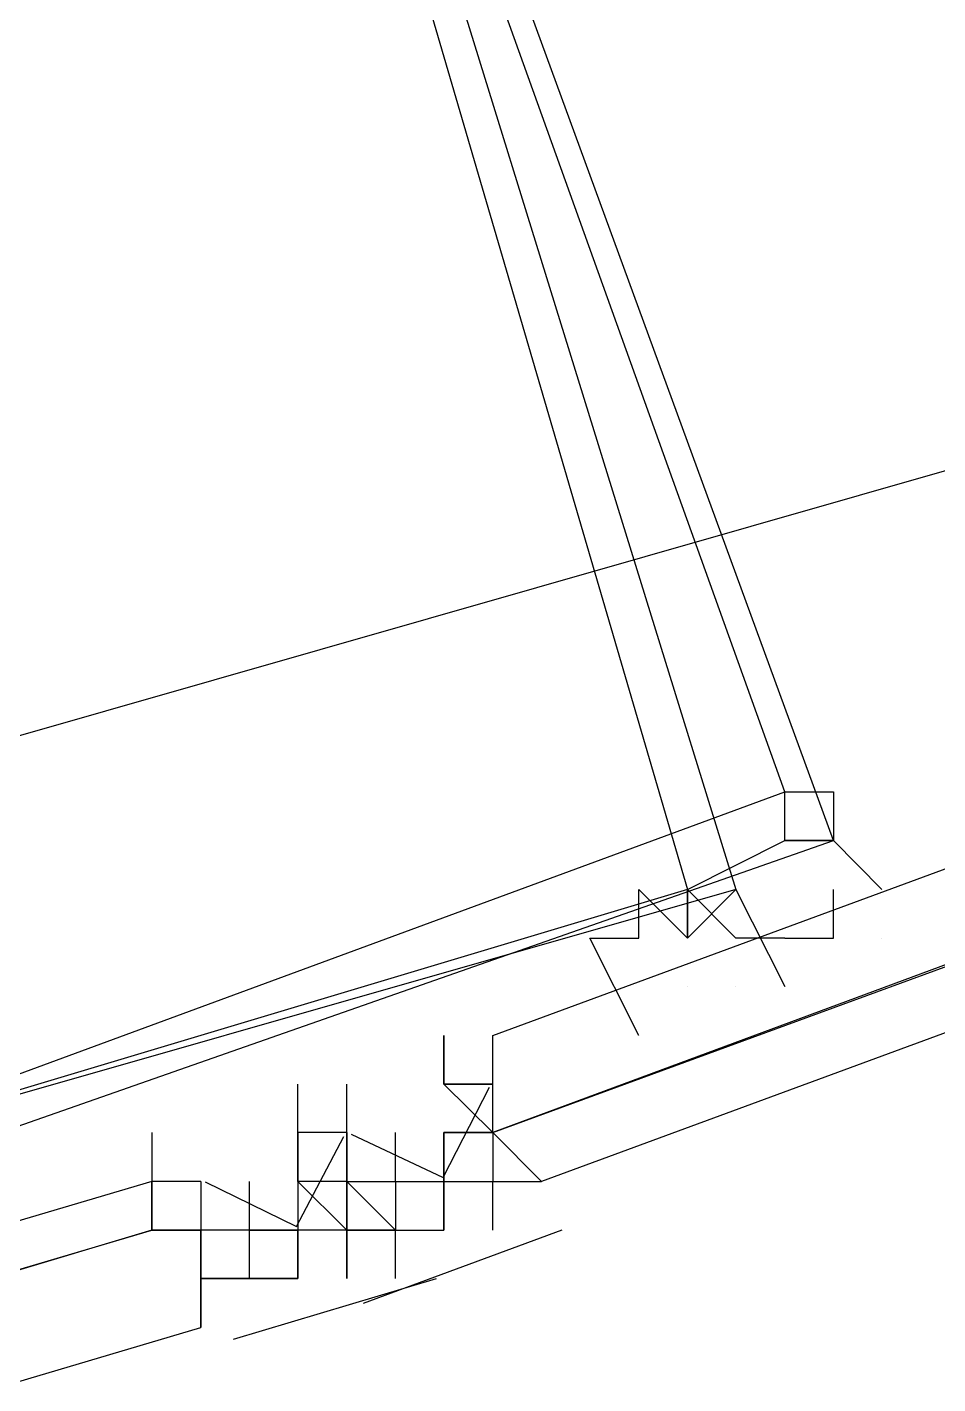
# Model space of a CAD drawing. Header units: feet. Extents: x -84 to 198, y -22 to 181.
# Drawn here: x 91.7391 to 91.9886, y 20.229 to 20.6006 of the extents above; entities that cross this region are included whole.
import ezdxf

# ---------------------------------------------------------------- set-up
doc = ezdxf.new("R2010")
doc.units = ezdxf.units.FT
doc.layers.add('A-LINEA', color=7, linetype='CONTINUOUS')

msp = doc.modelspace()

# ---------------------------------------------------------------- linework, layer by layer
at = {"layer": 'A-LINEA'}
for p, q in [((83.1192, 17.9387), (93.6963, 20.9676)), ((83.1192, 17.9387), (93.6963, 20.9676)), ((91.9733, 20.3511), (91.9733, 20.3511)), ((91.9733, 20.3511), (91.9733, 20.3511)), ((91.8533, 20.3244), (91.8533, 20.3244)), ((91.8533, 20.3111), (91.8533, 20.3244)), ((91.8533, 20.3244), (91.8533, 20.3111)), ((91.8533, 20.3244), (91.8533, 20.3244)), ((91.8533, 20.3111), (91.8533, 20.3244)), ((91.8533, 20.3244), (91.8533, 20.3111)), ((91.8533, 20.3111), (91.8533, 20.3111)), ((91.8533, 20.3111), (91.8667, 20.3111)), ((91.8667, 20.3111), (91.8533, 20.3111)), ((91.8533, 20.3111), (91.8533, 20.3111)), ((91.8533, 20.3111), (91.8667, 20.3111)), ((91.8533, 20.3111), (91.8533, 20.3111)), ((91.8533, 20.3111), (91.8533, 20.3111)), ((91.8533, 20.3111), (91.8533, 20.3111)), ((91.8533, 20.3111), (91.8533, 20.3111)), ((91.8533, 20.3111), (91.8667, 20.3111)), ((91.8667, 20.3111), (91.8533, 20.3111)), ((91.8533, 20.3111), (91.8533, 20.3111)), ((91.8533, 20.3111), (91.8667, 20.3111)), ((91.8533, 20.3111), (91.8533, 20.3111)), ((91.8533, 20.3111), (91.8533, 20.3111)), ((91.8533, 20.3111), (91.8533, 20.3111)), ((91.8667, 20.3111), (91.8667, 20.3111)), ((91.8667, 20.3111), (91.8667, 20.3111)), ((91.8667, 20.3111), (91.8667, 20.3111)), ((91.8667, 20.3111), (91.8667, 20.3111)), ((91.8667, 20.3111), (91.8667, 20.3111)), ((91.8667, 20.3111), (91.8667, 20.3111)), ((91.8667, 20.3111), (91.8667, 20.3111)), ((91.8667, 20.3111), (91.8667, 20.3111)), ((91.7733, 20.2978), (91.7733, 20.2978)), ((91.7733, 20.2978), (91.7733, 20.2978)), ((91.8267, 20.2978), (91.8133, 20.2978)), ((91.8267, 20.2978), (91.8133, 20.2978)), ((91.8133, 20.2978), (91.8133, 20.2978)), ((91.8133, 20.2978), (91.8133, 20.2978)), ((91.8133, 20.2978), (91.8133, 20.2844)), ((91.8133, 20.2978), (91.8133, 20.2978)), ((91.8133, 20.2978), (91.8133, 20.2978)), ((91.8133, 20.2978), (91.8133, 20.2978)), ((91.8133, 20.2978), (91.8133, 20.2978)), ((91.8133, 20.2978), (91.8133, 20.2978)), ((91.8133, 20.2978), (91.8133, 20.2978)), ((91.8133, 20.2978), (91.8133, 20.2978)), ((91.8133, 20.2978), (91.8133, 20.2978)), ((91.8267, 20.2978), (91.8133, 20.2978)), ((91.8267, 20.2978), (91.8133, 20.2978)), ((91.8133, 20.2978), (91.8133, 20.2978)), ((91.8133, 20.2978), (91.8133, 20.2978)), ((91.8133, 20.2978), (91.8133, 20.2844)), ((91.8133, 20.2978), (91.8133, 20.2978)), ((91.8133, 20.2978), (91.8133, 20.2978)), ((91.8133, 20.2978), (91.8133, 20.2978)), ((91.8133, 20.2978), (91.8133, 20.2978)), ((91.8133, 20.2978), (91.8133, 20.2978)), ((91.8133, 20.2978), (91.8133, 20.2978)), ((91.8133, 20.2978), (91.8133, 20.2978)), ((91.8133, 20.2978), (91.8133, 20.2978)), ((91.8267, 20.2978), (91.8267, 20.2978)), ((91.8267, 20.2978), (91.8267, 20.2978)), ((91.8267, 20.2978), (91.8267, 20.2978)), ((91.8267, 20.2978), (91.8267, 20.2978)), ((91.8267, 20.2978), (91.8267, 20.2978)), ((91.8267, 20.2978), (91.8267, 20.2978)), ((91.8267, 20.2978), (91.8267, 20.2978)), ((91.8267, 20.2978), (91.8267, 20.2978)), ((91.8267, 20.2978), (91.8267, 20.2978)), ((91.8267, 20.2978), (91.8267, 20.2978)), ((91.8267, 20.2978), (91.8267, 20.2978)), ((91.8267, 20.2978), (91.8267, 20.2978)), ((91.8267, 20.2978), (91.8267, 20.2978)), ((91.8267, 20.2978), (91.8267, 20.2978)), ((91.8267, 20.2978), (91.8267, 20.2978)), ((91.8267, 20.2978), (91.8267, 20.2978)), ((91.8267, 20.2978), (91.8267, 20.2978)), ((91.8267, 20.2978), (91.8267, 20.2978)), ((91.8267, 20.2978), (91.8267, 20.2978)), ((91.8267, 20.2978), (91.8267, 20.2978)), ((91.8267, 20.2978), (91.8267, 20.2978)), ((91.8267, 20.2978), (91.8267, 20.2978)), ((91.8267, 20.2978), (91.8267, 20.2978)), ((91.8267, 20.2978), (91.8267, 20.2978)), ((91.8267, 20.2978), (91.8267, 20.2978)), ((91.8267, 20.2978), (91.8267, 20.2978)), ((91.8267, 20.2978), (91.8267, 20.2978)), ((91.8267, 20.2978), (91.8267, 20.2978)), ((91.8267, 20.2978), (91.8267, 20.2978)), ((91.8267, 20.2978), (91.8267, 20.2978)), ((91.8267, 20.2978), (91.8267, 20.2978)), ((91.8267, 20.2978), (91.8267, 20.2978)), ((91.8267, 20.2978), (91.8267, 20.2978)), ((91.8267, 20.2978), (91.8267, 20.2978)), ((91.84, 20.2978), (91.84, 20.2978)), ((91.84, 20.2844), (91.84, 20.2978)), ((91.84, 20.2844), (91.84, 20.2978)), ((91.84, 20.2844), (91.84, 20.2978)), ((91.84, 20.2978), (91.84, 20.2978)), ((91.84, 20.2844), (91.84, 20.2978)), ((91.84, 20.2844), (91.84, 20.2978)), ((91.84, 20.2844), (91.84, 20.2978)), ((91.8533, 20.2978), (91.8533, 20.2844)), ((91.8533, 20.2978), (91.8533, 20.2978)), ((91.8533, 20.2978), (91.8533, 20.2978)), ((91.8533, 20.2978), (91.8533, 20.2978)), ((91.8533, 20.2978), (91.8533, 20.2978)), ((91.8533, 20.2978), (91.8533, 20.2978)), ((91.8533, 20.2978), (91.8533, 20.2978)), ((91.8533, 20.2978), (91.8533, 20.2978)), ((91.8533, 20.2844), (91.8533, 20.2978)), ((91.8533, 20.2978), (91.8533, 20.2978)), ((91.8533, 20.2978), (91.8533, 20.2978)), ((91.8533, 20.2978), (91.8533, 20.2978)), ((91.8533, 20.2978), (91.8533, 20.2978)), ((91.8533, 20.2978), (91.8533, 20.2978)), ((91.8533, 20.2978), (91.8533, 20.2978)), ((91.8533, 20.2978), (91.8667, 20.2978)), ((91.8533, 20.2978), (91.8533, 20.2978)), ((91.8667, 20.2978), (91.8533, 20.2978)), ((91.8533, 20.2978), (91.8533, 20.2978)), ((91.8533, 20.2978), (91.8533, 20.2978)), ((91.8667, 20.2978), (91.8533, 20.2978)), ((91.8533, 20.2978), (91.8533, 20.2978)), ((91.8533, 20.2978), (91.8533, 20.2978)), ((91.8533, 20.2978), (91.8533, 20.2844)), ((91.8533, 20.2978), (91.8533, 20.2978)), ((91.8533, 20.2978), (91.8533, 20.2978)), ((91.8533, 20.2978), (91.8533, 20.2978)), ((91.8533, 20.2978), (91.8533, 20.2978)), ((91.8533, 20.2978), (91.8533, 20.2978)), ((91.8533, 20.2978), (91.8533, 20.2978)), ((91.8533, 20.2978), (91.8533, 20.2978)), ((91.8533, 20.2844), (91.8533, 20.2978)), ((91.8533, 20.2978), (91.8533, 20.2978)), ((91.8533, 20.2978), (91.8533, 20.2978)), ((91.8533, 20.2978), (91.8533, 20.2978)), ((91.8533, 20.2978), (91.8533, 20.2978)), ((91.8533, 20.2978), (91.8533, 20.2978)), ((91.8533, 20.2978), (91.8533, 20.2978)), ((91.8533, 20.2978), (91.8667, 20.2978)), ((91.8533, 20.2978), (91.8533, 20.2978)), ((91.8667, 20.2978), (91.8533, 20.2978)), ((91.8533, 20.2978), (91.8533, 20.2978)), ((91.8533, 20.2978), (91.8533, 20.2978)), ((91.8667, 20.2978), (91.8533, 20.2978)), ((91.8533, 20.2978), (91.8533, 20.2978)), ((91.8533, 20.2978), (91.8533, 20.2978)), ((91.8667, 20.2978), (91.8667, 20.2978)), ((91.8667, 20.2978), (91.8667, 20.2978)), ((91.8667, 20.2978), (91.8667, 20.2978)), ((91.8667, 20.2978), (91.8667, 20.2978)), ((91.8667, 20.2978), (91.8667, 20.2978)), ((91.8667, 20.2978), (91.8667, 20.2978)), ((91.8667, 20.2978), (91.8667, 20.2978)), ((91.8667, 20.2978), (91.8667, 20.2978)), ((91.8667, 20.2978), (91.8667, 20.2978)), ((91.8667, 20.2978), (91.8667, 20.2978)), ((91.8667, 20.2978), (91.8667, 20.2978)), ((91.8667, 20.2978), (91.8667, 20.2978)), ((91.8667, 20.2978), (91.8667, 20.2978)), ((91.8667, 20.2978), (91.8667, 20.2978)), ((91.8667, 20.2978), (91.8667, 20.2978)), ((91.8667, 20.2978), (91.8667, 20.2978)), ((91.8667, 20.2978), (91.8667, 20.2978)), ((91.8667, 20.2978), (91.8667, 20.2978)), ((91.8667, 20.2978), (91.8667, 20.2978)), ((91.8667, 20.2978), (91.8667, 20.2978)), ((91.7733, 20.2844), (91.7733, 20.2844)), ((91.7733, 20.2844), (91.7733, 20.2844)), ((91.7733, 20.2844), (91.7733, 20.2844)), ((91.7733, 20.2844), (91.7733, 20.2844)), ((91.7733, 20.2844), (91.7733, 20.2844)), ((91.7733, 20.2844), (91.7733, 20.2844)), ((91.7867, 20.2844), (91.7733, 20.2844)), ((91.7733, 20.2844), (91.7733, 20.2844)), ((91.7733, 20.2844), (91.7733, 20.2844)), ((91.7733, 20.2844), (91.7733, 20.2844)), ((91.7733, 20.2844), (91.7733, 20.2844)), ((91.7733, 20.2844), (91.7733, 20.2844)), ((91.7733, 20.2844), (91.7733, 20.2844)), ((91.7733, 20.2844), (91.7733, 20.2844)), ((91.7733, 20.2844), (91.7733, 20.2844)), ((91.7733, 20.2844), (91.7733, 20.2844)), ((91.7733, 20.2844), (91.7733, 20.2844)), ((91.7867, 20.2844), (91.7733, 20.2844)), ((91.7733, 20.2844), (91.7733, 20.2844)), ((91.7733, 20.2844), (91.7733, 20.2844)), ((91.7733, 20.2844), (91.7733, 20.2844)), ((91.7733, 20.2844), (91.7733, 20.2844)), ((91.7867, 20.2844), (91.7867, 20.2844)), ((91.7867, 20.2844), (91.7867, 20.2711)), ((91.7867, 20.2844), (91.7867, 20.2844)), ((91.7867, 20.2844), (91.7867, 20.2844)), ((91.7867, 20.2844), (91.7867, 20.2711)), ((91.7867, 20.2844), (91.7867, 20.2844)), ((91.7867, 20.2844), (91.7867, 20.2844)), ((91.7867, 20.2844), (91.7867, 20.2844)), ((91.7867, 20.2844), (91.7867, 20.2844)), ((91.7867, 20.2844), (91.7867, 20.2844)), ((91.7867, 20.2844), (91.7867, 20.2844)), ((91.7867, 20.2844), (91.7867, 20.2711)), ((91.7867, 20.2844), (91.7867, 20.2844)), ((91.7867, 20.2844), (91.7867, 20.2844)), ((91.7867, 20.2844), (91.7867, 20.2711)), ((91.7867, 20.2844), (91.7867, 20.2844)), ((91.7867, 20.2844), (91.7867, 20.2844)), ((91.7867, 20.2844), (91.7867, 20.2844)), ((91.7867, 20.2844), (91.7867, 20.2844)), ((91.7867, 20.2844), (91.7867, 20.2844)), ((91.8, 20.2844), (91.8, 20.2844)), ((91.8, 20.2711), (91.8, 20.2844)), ((91.8, 20.2711), (91.8, 20.2844)), ((91.8, 20.2711), (91.8, 20.2844)), ((91.8, 20.2844), (91.8, 20.2844)), ((91.8, 20.2711), (91.8, 20.2844)), ((91.8, 20.2711), (91.8, 20.2844)), ((91.8, 20.2711), (91.8, 20.2844)), ((91.8133, 20.2844), (91.8133, 20.2844)), ((91.8133, 20.2844), (91.8133, 20.2844)), ((91.8133, 20.2844), (91.8133, 20.2844)), ((91.8133, 20.2844), (91.8133, 20.2844)), ((91.8133, 20.2844), (91.8133, 20.2844)), ((91.8133, 20.2844), (91.8133, 20.2844)), ((91.8133, 20.2844), (91.8133, 20.2844)), ((91.8133, 20.2844), (91.8133, 20.2844)), ((91.8133, 20.2844), (91.8133, 20.2844)), ((91.8133, 20.2844), (91.8133, 20.2844)), ((91.8133, 20.2844), (91.8133, 20.2844)), ((91.8133, 20.2844), (91.8133, 20.2844)), ((91.8133, 20.2844), (91.8133, 20.2711)), ((91.8133, 20.2844), (91.8133, 20.2844)), ((91.8133, 20.2844), (91.8133, 20.2844)), ((91.8133, 20.2844), (91.8133, 20.2844)), ((91.8133, 20.2844), (91.8133, 20.2844)), ((91.8133, 20.2844), (91.8133, 20.2844)), ((91.8133, 20.2844), (91.8133, 20.2844)), ((91.8133, 20.2844), (91.8133, 20.2844)), ((91.8133, 20.2844), (91.8133, 20.2844)), ((91.8133, 20.2844), (91.8133, 20.2844)), ((91.8133, 20.2844), (91.8133, 20.2711)), ((91.8133, 20.2844), (91.8133, 20.2844)), ((91.8133, 20.2844), (91.8133, 20.2844)), ((91.8133, 20.2844), (91.8133, 20.2844)), ((91.8133, 20.2844), (91.8133, 20.2844)), ((91.8133, 20.2844), (91.8133, 20.2844)), ((91.8133, 20.2844), (91.8133, 20.2844)), ((91.8133, 20.2844), (91.8133, 20.2844)), ((91.8133, 20.2844), (91.8133, 20.2844)), ((91.8133, 20.2844), (91.8133, 20.2844)), ((91.8267, 20.2844), (91.8133, 20.2844)), ((91.8267, 20.2844), (91.8133, 20.2844)), ((91.8133, 20.2844), (91.8133, 20.2844)), ((91.8133, 20.2844), (91.8133, 20.2844)), ((91.8133, 20.2844), (91.8133, 20.2844)), ((91.8133, 20.2844), (91.8133, 20.2844)), ((91.8133, 20.2844), (91.8133, 20.2844)), ((91.8133, 20.2844), (91.8133, 20.2844)), ((91.8133, 20.2844), (91.8133, 20.2844)), ((91.8133, 20.2844), (91.8133, 20.2844)), ((91.8133, 20.2844), (91.8133, 20.2844)), ((91.8133, 20.2844), (91.8133, 20.2844)), ((91.8133, 20.2844), (91.8133, 20.2844)), ((91.8133, 20.2844), (91.8133, 20.2844)), ((91.8133, 20.2844), (91.8133, 20.2711)), ((91.8133, 20.2844), (91.8133, 20.2844)), ((91.8133, 20.2844), (91.8133, 20.2844)), ((91.8133, 20.2844), (91.8133, 20.2844)), ((91.8133, 20.2844), (91.8133, 20.2844)), ((91.8133, 20.2844), (91.8133, 20.2844)), ((91.8133, 20.2844), (91.8133, 20.2844)), ((91.8133, 20.2844), (91.8133, 20.2844)), ((91.8133, 20.2844), (91.8133, 20.2844)), ((91.8133, 20.2844), (91.8133, 20.2844)), ((91.8133, 20.2844), (91.8133, 20.2711)), ((91.8133, 20.2844), (91.8133, 20.2844)), ((91.8133, 20.2844), (91.8133, 20.2844)), ((91.8133, 20.2844), (91.8133, 20.2844)), ((91.8133, 20.2844), (91.8133, 20.2844)), ((91.8133, 20.2844), (91.8133, 20.2844)), ((91.8133, 20.2844), (91.8133, 20.2844)), ((91.8133, 20.2844), (91.8133, 20.2844)), ((91.8133, 20.2844), (91.8133, 20.2844)), ((91.8133, 20.2844), (91.8133, 20.2844)), ((91.8267, 20.2844), (91.8133, 20.2844)), ((91.8267, 20.2844), (91.8133, 20.2844)), ((91.8267, 20.2844), (91.8267, 20.2844)), ((91.8267, 20.2844), (91.8267, 20.2844)), ((91.8267, 20.2844), (91.8267, 20.2844)), ((91.8267, 20.2844), (91.8267, 20.2844)), ((91.8267, 20.2844), (91.8267, 20.2844)), ((91.8267, 20.2844), (91.8267, 20.2844)), ((91.8267, 20.2844), (91.8267, 20.2844)), ((91.8267, 20.2844), (91.8267, 20.2844)), ((91.8267, 20.2844), (91.8267, 20.2844)), ((91.8267, 20.2844), (91.8267, 20.2844)), ((91.8267, 20.2844), (91.8267, 20.2844)), ((91.8267, 20.2844), (91.8267, 20.2844)), ((91.8267, 20.2844), (91.8267, 20.2844)), ((91.8267, 20.2844), (91.8267, 20.2844)), ((91.8267, 20.2711), (91.8267, 20.2844)), ((91.8267, 20.2711), (91.8267, 20.2844)), ((91.8267, 20.2844), (91.8267, 20.2844)), ((91.8267, 20.2844), (91.8267, 20.2844)), ((91.8267, 20.2844), (91.8267, 20.2844)), ((91.8267, 20.2844), (91.8267, 20.2844)), ((91.8267, 20.2844), (91.8267, 20.2844)), ((91.8267, 20.2844), (91.8267, 20.2844)), ((91.8267, 20.2844), (91.8267, 20.2844)), ((91.8267, 20.2844), (91.8267, 20.2844)), ((91.8267, 20.2844), (91.8267, 20.2844)), ((91.8267, 20.2844), (91.8267, 20.2844)), ((91.8267, 20.2844), (91.8267, 20.2844)), ((91.8267, 20.2844), (91.8267, 20.2844)), ((91.8267, 20.2711), (91.8267, 20.2844)), ((91.8267, 20.2844), (91.8267, 20.2844)), ((91.8267, 20.2844), (91.8267, 20.2844)), ((91.8267, 20.2844), (91.8267, 20.2844)), ((91.8267, 20.2844), (91.8267, 20.2844)), ((91.8267, 20.2844), (91.8267, 20.2844)), ((91.8267, 20.2844), (91.8267, 20.2844)), ((91.8267, 20.2844), (91.8267, 20.2844)), ((91.8267, 20.2844), (91.8267, 20.2844)), ((91.8267, 20.2844), (91.84, 20.2844)), ((91.8267, 20.2844), (91.84, 20.2844)), ((91.8267, 20.2844), (91.84, 20.2844)), ((91.8267, 20.2844), (91.84, 20.2844)), ((91.8267, 20.2844), (91.84, 20.2844)), ((91.8267, 20.2844), (91.84, 20.2844)), ((91.8267, 20.2844), (91.8267, 20.2844)), ((91.8267, 20.2844), (91.8267, 20.2844)), ((91.8267, 20.2844), (91.8267, 20.2844)), ((91.8267, 20.2844), (91.8267, 20.2844)), ((91.8267, 20.2844), (91.8267, 20.2844)), ((91.8267, 20.2844), (91.8267, 20.2844)), ((91.8267, 20.2844), (91.8267, 20.2844)), ((91.8267, 20.2844), (91.8267, 20.2844)), ((91.8267, 20.2844), (91.8267, 20.2844)), ((91.8267, 20.2844), (91.8267, 20.2844)), ((91.8267, 20.2844), (91.8267, 20.2844)), ((91.8267, 20.2844), (91.8267, 20.2844)), ((91.8267, 20.2844), (91.8267, 20.2844)), ((91.8267, 20.2844), (91.8267, 20.2844)), ((91.8267, 20.2844), (91.8267, 20.2844)), ((91.8267, 20.2844), (91.8267, 20.2844)), ((91.8267, 20.2844), (91.8267, 20.2844)), ((91.8267, 20.2844), (91.8267, 20.2844)), ((91.8267, 20.2844), (91.8267, 20.2844)), ((91.8267, 20.2844), (91.8267, 20.2844)), ((91.8267, 20.2844), (91.8267, 20.2844)), ((91.8267, 20.2844), (91.8267, 20.2844)), ((91.8267, 20.2711), (91.8267, 20.2844)), ((91.8267, 20.2711), (91.8267, 20.2844)), ((91.8267, 20.2844), (91.8267, 20.2844)), ((91.8267, 20.2844), (91.8267, 20.2844)), ((91.8267, 20.2844), (91.8267, 20.2844)), ((91.8267, 20.2844), (91.8267, 20.2844)), ((91.8267, 20.2844), (91.8267, 20.2844)), ((91.8267, 20.2844), (91.8267, 20.2844)), ((91.8267, 20.2844), (91.8267, 20.2844)), ((91.8267, 20.2844), (91.8267, 20.2844)), ((91.8267, 20.2844), (91.8267, 20.2844)), ((91.8267, 20.2844), (91.8267, 20.2844)), ((91.8267, 20.2844), (91.8267, 20.2844)), ((91.8267, 20.2844), (91.8267, 20.2844)), ((91.8267, 20.2711), (91.8267, 20.2844)), ((91.8267, 20.2844), (91.8267, 20.2844)), ((91.8267, 20.2844), (91.8267, 20.2844)), ((91.8267, 20.2844), (91.8267, 20.2844)), ((91.8267, 20.2844), (91.8267, 20.2844)), ((91.8267, 20.2844), (91.8267, 20.2844)), ((91.8267, 20.2844), (91.8267, 20.2844)), ((91.8267, 20.2844), (91.8267, 20.2844)), ((91.8267, 20.2844), (91.8267, 20.2844)), ((91.8267, 20.2844), (91.84, 20.2844)), ((91.8267, 20.2844), (91.84, 20.2844)), ((91.8267, 20.2844), (91.84, 20.2844)), ((91.8267, 20.2844), (91.84, 20.2844)), ((91.8267, 20.2844), (91.84, 20.2844)), ((91.8267, 20.2844), (91.84, 20.2844)), ((91.8267, 20.2844), (91.8267, 20.2844)), ((91.8267, 20.2844), (91.8267, 20.2844)), ((91.8267, 20.2844), (91.8267, 20.2844)), ((91.8267, 20.2844), (91.8267, 20.2844)), ((91.8267, 20.2844), (91.8267, 20.2844)), ((91.8267, 20.2844), (91.8267, 20.2844)), ((91.8267, 20.2844), (91.8267, 20.2844)), ((91.8267, 20.2844), (91.8267, 20.2844)), ((91.84, 20.2844), (91.84, 20.2711)), ((91.84, 20.2844), (91.84, 20.2844)), ((91.84, 20.2844), (91.84, 20.2844)), ((91.84, 20.2844), (91.8533, 20.2844)), ((91.84, 20.2844), (91.84, 20.2844)), ((91.84, 20.2844), (91.84, 20.2844)), ((91.84, 20.2844), (91.84, 20.2844)), ((91.84, 20.2844), (91.84, 20.2844)), ((91.84, 20.2844), (91.84, 20.2844)), ((91.84, 20.2844), (91.84, 20.2844)), ((91.84, 20.2844), (91.84, 20.2844)), ((91.84, 20.2844), (91.84, 20.2844)), ((91.84, 20.2844), (91.84, 20.2844)), ((91.84, 20.2844), (91.84, 20.2844)), ((91.84, 20.2844), (91.84, 20.2844)), ((91.84, 20.2844), (91.84, 20.2844)), ((91.84, 20.2844), (91.84, 20.2844)), ((91.84, 20.2844), (91.84, 20.2844)), ((91.84, 20.2844), (91.84, 20.2844)), ((91.84, 20.2844), (91.84, 20.2844)), ((91.84, 20.2844), (91.8533, 20.2844)), ((91.84, 20.2844), (91.84, 20.2844)), ((91.84, 20.2844), (91.84, 20.2844)), ((91.84, 20.2844), (91.84, 20.2844)), ((91.84, 20.2844), (91.84, 20.2844)), ((91.84, 20.2844), (91.84, 20.2844)), ((91.84, 20.2844), (91.84, 20.2844)), ((91.84, 20.2844), (91.84, 20.2844)), ((91.84, 20.2844), (91.84, 20.2844)), ((91.84, 20.2844), (91.84, 20.2711)), ((91.84, 20.2844), (91.84, 20.2844)), ((91.84, 20.2844), (91.84, 20.2844)), ((91.84, 20.2844), (91.8533, 20.2844)), ((91.84, 20.2844), (91.84, 20.2844)), ((91.84, 20.2844), (91.84, 20.2844)), ((91.84, 20.2844), (91.84, 20.2844)), ((91.84, 20.2844), (91.84, 20.2844)), ((91.84, 20.2844), (91.84, 20.2844)), ((91.84, 20.2844), (91.84, 20.2844)), ((91.84, 20.2844), (91.84, 20.2844)), ((91.84, 20.2844), (91.84, 20.2844)), ((91.84, 20.2844), (91.84, 20.2844)), ((91.84, 20.2844), (91.84, 20.2844)), ((91.84, 20.2844), (91.84, 20.2844)), ((91.84, 20.2844), (91.84, 20.2844)), ((91.84, 20.2844), (91.84, 20.2844)), ((91.84, 20.2844), (91.84, 20.2844)), ((91.84, 20.2844), (91.84, 20.2844)), ((91.84, 20.2844), (91.84, 20.2844)), ((91.84, 20.2844), (91.8533, 20.2844)), ((91.84, 20.2844), (91.84, 20.2844)), ((91.84, 20.2844), (91.84, 20.2844)), ((91.84, 20.2844), (91.84, 20.2844)), ((91.84, 20.2844), (91.84, 20.2844)), ((91.84, 20.2844), (91.84, 20.2844)), ((91.84, 20.2844), (91.84, 20.2844)), ((91.84, 20.2844), (91.84, 20.2844)), ((91.84, 20.2844), (91.84, 20.2844)), ((91.8533, 20.2844), (91.8533, 20.2844)), ((91.8533, 20.2844), (91.8533, 20.2844)), ((91.8533, 20.2844), (91.8533, 20.2844)), ((91.8533, 20.2844), (91.8667, 20.2844)), ((91.8533, 20.2844), (91.8533, 20.2844)), ((91.8533, 20.2844), (91.8533, 20.2844)), ((91.8533, 20.2844), (91.8533, 20.2711)), ((91.8533, 20.2844), (91.8533, 20.2844)), ((91.8533, 20.2844), (91.8533, 20.2844)), ((91.8533, 20.2844), (91.8533, 20.2844)), ((91.8533, 20.2711), (91.8533, 20.2844)), ((91.8533, 20.2844), (91.8533, 20.2844)), ((91.8533, 20.2844), (91.8533, 20.2844)), ((91.8533, 20.2844), (91.8533, 20.2844)), ((91.8533, 20.2844), (91.8533, 20.2844)), ((91.8533, 20.2844), (91.8533, 20.2844)), ((91.8533, 20.2844), (91.8533, 20.2844)), ((91.8533, 20.2844), (91.8533, 20.2844)), ((91.8533, 20.2844), (91.8533, 20.2844)), ((91.8533, 20.2844), (91.8533, 20.2844)), ((91.8533, 20.2844), (91.8533, 20.2844)), ((91.8533, 20.2844), (91.8533, 20.2844)), ((91.8533, 20.2844), (91.8533, 20.2844)), ((91.8533, 20.2844), (91.8533, 20.2844)), ((91.8533, 20.2844), (91.8533, 20.2844)), ((91.8533, 20.2844), (91.8533, 20.2844)), ((91.8533, 20.2844), (91.8533, 20.2711)), ((91.8533, 20.2844), (91.8533, 20.2844)), ((91.8533, 20.2844), (91.8533, 20.2844)), ((91.8533, 20.2844), (91.8533, 20.2844)), ((91.8533, 20.2844), (91.8533, 20.2844)), ((91.8533, 20.2844), (91.8533, 20.2844)), ((91.8533, 20.2844), (91.8667, 20.2844)), ((91.8533, 20.2844), (91.8533, 20.2844)), ((91.8533, 20.2844), (91.8533, 20.2844)), ((91.8533, 20.2844), (91.8533, 20.2711)), ((91.8533, 20.2844), (91.8533, 20.2844)), ((91.8533, 20.2844), (91.8533, 20.2844)), ((91.8533, 20.2844), (91.8533, 20.2844)), ((91.8533, 20.2711), (91.8533, 20.2844)), ((91.8533, 20.2844), (91.8533, 20.2844)), ((91.8533, 20.2844), (91.8533, 20.2844)), ((91.8533, 20.2844), (91.8533, 20.2844)), ((91.8533, 20.2844), (91.8533, 20.2844)), ((91.8533, 20.2844), (91.8533, 20.2844)), ((91.8533, 20.2844), (91.8533, 20.2844)), ((91.8533, 20.2844), (91.8533, 20.2844)), ((91.8533, 20.2844), (91.8533, 20.2844)), ((91.8533, 20.2844), (91.8533, 20.2844)), ((91.8533, 20.2844), (91.8533, 20.2844)), ((91.8533, 20.2844), (91.8533, 20.2844)), ((91.8533, 20.2844), (91.8533, 20.2844)), ((91.8533, 20.2844), (91.8533, 20.2844)), ((91.8533, 20.2844), (91.8533, 20.2844)), ((91.8533, 20.2844), (91.8533, 20.2844)), ((91.8533, 20.2844), (91.8533, 20.2711)), ((91.8533, 20.2844), (91.8533, 20.2844)), ((91.8533, 20.2844), (91.8533, 20.2844)), ((91.8667, 20.2844), (91.8667, 20.2844)), ((91.8667, 20.2844), (91.8667, 20.2844)), ((91.8667, 20.2844), (91.8667, 20.2844)), ((91.8667, 20.2844), (91.8667, 20.2844)), ((91.8667, 20.2844), (91.8667, 20.2844)), ((91.8667, 20.2844), (91.8667, 20.2844)), ((91.8667, 20.2844), (91.8667, 20.2844)), ((91.8667, 20.2844), (91.8667, 20.2844)), ((91.8667, 20.2844), (91.8667, 20.2844)), ((91.8667, 20.2844), (91.8667, 20.2844)), ((91.8667, 20.2844), (91.8667, 20.2844)), ((91.8667, 20.2844), (91.8667, 20.2844)), ((91.8667, 20.2844), (91.8667, 20.2844)), ((91.8667, 20.2844), (91.8667, 20.2844)), ((91.8667, 20.2844), (91.8667, 20.2844)), ((91.8667, 20.2844), (91.8667, 20.2844)), ((91.8667, 20.2844), (91.8667, 20.2844)), ((91.8667, 20.2844), (91.8667, 20.2844)), ((91.8667, 20.2711), (91.8667, 20.2844)), ((91.8667, 20.2844), (91.8667, 20.2844)), ((91.8667, 20.2844), (91.8667, 20.2844)), ((91.8667, 20.2844), (91.8667, 20.2844)), ((91.8667, 20.2844), (91.8667, 20.2844)), ((91.8667, 20.2844), (91.8667, 20.2844)), ((91.8667, 20.2844), (91.8667, 20.2844)), ((91.8667, 20.2844), (91.8667, 20.2844)), ((91.8667, 20.2844), (91.8667, 20.2844)), ((91.8667, 20.2844), (91.8667, 20.2844)), ((91.8667, 20.2844), (91.8667, 20.2844)), ((91.8667, 20.2844), (91.8667, 20.2844)), ((91.8667, 20.2844), (91.8667, 20.2844)), ((91.8667, 20.2844), (91.8667, 20.2844)), ((91.8667, 20.2844), (91.8667, 20.2844)), ((91.8667, 20.2844), (91.8667, 20.2844)), ((91.8667, 20.2844), (91.8667, 20.2844)), ((91.8667, 20.2844), (91.8667, 20.2844)), ((91.8667, 20.2844), (91.8667, 20.2844)), ((91.8667, 20.2844), (91.8667, 20.2844)), ((91.8667, 20.2844), (91.8667, 20.2844)), ((91.8667, 20.2844), (91.8667, 20.2844)), ((91.8667, 20.2844), (91.8667, 20.2844)), ((91.8667, 20.2844), (91.8667, 20.2844)), ((91.8667, 20.2844), (91.8667, 20.2844)), ((91.8667, 20.2844), (91.8667, 20.2844)), ((91.8667, 20.2844), (91.8667, 20.2844)), ((91.8667, 20.2711), (91.8667, 20.2844)), ((91.8667, 20.2844), (91.8667, 20.2844)), ((91.8667, 20.2844), (91.8667, 20.2844)), ((91.8667, 20.2844), (91.8667, 20.2844)), ((91.8667, 20.2844), (91.8667, 20.2844)), ((91.8667, 20.2844), (91.8667, 20.2844)), ((91.8667, 20.2844), (91.8667, 20.2844)), ((91.8667, 20.2844), (91.8667, 20.2844)), ((91.8667, 20.2844), (91.8667, 20.2844)), ((91.88, 20.2844), (91.88, 20.2844)), ((91.88, 20.2844), (91.88, 20.2844)), ((91.88, 20.2844), (91.88, 20.2844)), ((91.88, 20.2844), (91.88, 20.2844)), ((91.88, 20.2844), (91.88, 20.2844)), ((91.88, 20.2844), (91.88, 20.2844)), ((91.7867, 20.2711), (91.7733, 20.2711)), ((91.7733, 20.2711), (91.7733, 20.2711)), ((91.7733, 20.2711), (91.7733, 20.2711)), ((91.7733, 20.2711), (91.7733, 20.2711)), ((91.7867, 20.2711), (91.7733, 20.2711)), ((91.7733, 20.2711), (91.7733, 20.2711)), ((91.7733, 20.2711), (91.7733, 20.2711)), ((91.7733, 20.2711), (91.7733, 20.2711)), ((91.7867, 20.2711), (91.7867, 20.2711)), ((91.7867, 20.2711), (91.7867, 20.2711)), ((91.7867, 20.2711), (91.7867, 20.2578)), ((91.7867, 20.2711), (91.7867, 20.2711)), ((91.7867, 20.2711), (91.7867, 20.2711)), ((91.8, 20.2711), (91.7867, 20.2711)), ((91.7867, 20.2711), (91.7867, 20.2711)), ((91.7867, 20.2711), (91.7867, 20.2711)), ((91.7867, 20.2711), (91.7867, 20.2711)), ((91.7867, 20.2711), (91.7867, 20.2711)), ((91.7867, 20.2711), (91.7867, 20.2711)), ((91.7867, 20.2711), (91.7867, 20.2578)), ((91.8, 20.2711), (91.7867, 20.2711)), ((91.7867, 20.2711), (91.7867, 20.2711)), ((91.7867, 20.2711), (91.7867, 20.2711)), ((91.7867, 20.2711), (91.7867, 20.2711)), ((91.7867, 20.2711), (91.7867, 20.2711)), ((91.7867, 20.2711), (91.7867, 20.2711)), ((91.7867, 20.2711), (91.7867, 20.2711)), ((91.7867, 20.2711), (91.7867, 20.2711)), ((91.7867, 20.2711), (91.7867, 20.2711)), ((91.7867, 20.2711), (91.7867, 20.2711)), ((91.7867, 20.2711), (91.7867, 20.2711)), ((91.7867, 20.2711), (91.7867, 20.2711)), ((91.7867, 20.2711), (91.7867, 20.2711)), ((91.7867, 20.2711), (91.7867, 20.2711)), ((91.7867, 20.2711), (91.7867, 20.2711)), ((91.7867, 20.2711), (91.7867, 20.2711)), ((91.7867, 20.2711), (91.7867, 20.2578)), ((91.7867, 20.2711), (91.7867, 20.2711)), ((91.7867, 20.2711), (91.7867, 20.2711)), ((91.8, 20.2711), (91.7867, 20.2711)), ((91.7867, 20.2711), (91.7867, 20.2711)), ((91.7867, 20.2711), (91.7867, 20.2711)), ((91.7867, 20.2711), (91.7867, 20.2711)), ((91.7867, 20.2711), (91.7867, 20.2711)), ((91.7867, 20.2711), (91.7867, 20.2711)), ((91.7867, 20.2711), (91.7867, 20.2578)), ((91.8, 20.2711), (91.7867, 20.2711)), ((91.7867, 20.2711), (91.7867, 20.2711)), ((91.7867, 20.2711), (91.7867, 20.2711)), ((91.7867, 20.2711), (91.7867, 20.2711)), ((91.7867, 20.2711), (91.7867, 20.2711)), ((91.7867, 20.2711), (91.7867, 20.2711)), ((91.7867, 20.2711), (91.7867, 20.2711)), ((91.7867, 20.2711), (91.7867, 20.2711)), ((91.7867, 20.2711), (91.7867, 20.2711)), ((91.7867, 20.2711), (91.7867, 20.2711)), ((91.7867, 20.2711), (91.7867, 20.2711)), ((91.7867, 20.2711), (91.7867, 20.2711)), ((91.7867, 20.2711), (91.7867, 20.2711)), ((91.7867, 20.2711), (91.7867, 20.2711)), ((91.8, 20.2711), (91.8, 20.2711)), ((91.8, 20.2711), (91.8, 20.2711)), ((91.8, 20.2711), (91.8, 20.2711)), ((91.8, 20.2711), (91.8, 20.2711)), ((91.8, 20.2711), (91.8, 20.2711)), ((91.8, 20.2711), (91.8, 20.2711)), ((91.8, 20.2711), (91.8, 20.2711)), ((91.8, 20.2711), (91.8, 20.2711)), ((91.8, 20.2711), (91.8, 20.2711)), ((91.8, 20.2578), (91.8, 20.2711)), ((91.8, 20.2711), (91.8, 20.2711)), ((91.8, 20.2711), (91.8, 20.2711)), ((91.8, 20.2711), (91.8, 20.2711)), ((91.8, 20.2711), (91.8, 20.2711)), ((91.8, 20.2711), (91.8, 20.2711)), ((91.8, 20.2711), (91.8, 20.2711)), ((91.8, 20.2711), (91.8, 20.2711)), ((91.8, 20.2711), (91.8, 20.2711)), ((91.8, 20.2711), (91.8, 20.2711)), ((91.8, 20.2711), (91.8, 20.2711)), ((91.8, 20.2711), (91.8, 20.2711)), ((91.8, 20.2711), (91.8, 20.2711)), ((91.8, 20.2711), (91.8, 20.2711)), ((91.8133, 20.2711), (91.8, 20.2711)), ((91.8, 20.2711), (91.8, 20.2711)), ((91.8, 20.2711), (91.8, 20.2711)), ((91.8, 20.2711), (91.8133, 20.2711)), ((91.8, 20.2711), (91.8133, 20.2711)), ((91.8, 20.2711), (91.8133, 20.2711)), ((91.8, 20.2711), (91.8133, 20.2711)), ((91.8, 20.2711), (91.8, 20.2711)), ((91.8, 20.2711), (91.8, 20.2711)), ((91.8, 20.2711), (91.8, 20.2711)), ((91.8, 20.2711), (91.8, 20.2711)), ((91.8, 20.2711), (91.8, 20.2711)), ((91.8, 20.2711), (91.8, 20.2711)), ((91.8, 20.2711), (91.8, 20.2711)), ((91.8, 20.2711), (91.8, 20.2711)), ((91.8, 20.2711), (91.8, 20.2711)), ((91.8, 20.2578), (91.8, 20.2711)), ((91.8, 20.2711), (91.8, 20.2711)), ((91.8, 20.2711), (91.8, 20.2711)), ((91.8, 20.2711), (91.8, 20.2711)), ((91.8, 20.2711), (91.8, 20.2711)), ((91.8, 20.2711), (91.8, 20.2711)), ((91.8, 20.2711), (91.8, 20.2711)), ((91.8, 20.2711), (91.8, 20.2711)), ((91.8, 20.2711), (91.8, 20.2711)), ((91.8, 20.2711), (91.8, 20.2711)), ((91.8, 20.2711), (91.8, 20.2711)), ((91.8, 20.2711), (91.8, 20.2711)), ((91.8, 20.2711), (91.8, 20.2711)), ((91.8, 20.2711), (91.8, 20.2711)), ((91.8133, 20.2711), (91.8, 20.2711)), ((91.8, 20.2711), (91.8, 20.2711)), ((91.8, 20.2711), (91.8, 20.2711)), ((91.8, 20.2711), (91.8133, 20.2711)), ((91.8, 20.2711), (91.8133, 20.2711)), ((91.8, 20.2711), (91.8133, 20.2711)), ((91.8, 20.2711), (91.8133, 20.2711)), ((91.8133, 20.2711), (91.8133, 20.2711)), ((91.8133, 20.2711), (91.8133, 20.2711)), ((91.8267, 20.2711), (91.8133, 20.2711)), ((91.8133, 20.2711), (91.8133, 20.2578)), ((91.8133, 20.2711), (91.8133, 20.2711)), ((91.8133, 20.2711), (91.8133, 20.2711)), ((91.8133, 20.2711), (91.8133, 20.2711)), ((91.8133, 20.2711), (91.8133, 20.2578)), ((91.8133, 20.2711), (91.8133, 20.2711)), ((91.8133, 20.2711), (91.8133, 20.2711)), ((91.8133, 20.2711), (91.8133, 20.2711)), ((91.8133, 20.2711), (91.8133, 20.2711)), ((91.8133, 20.2711), (91.8133, 20.2711)), ((91.8133, 20.2711), (91.8133, 20.2711)), ((91.8133, 20.2711), (91.8133, 20.2711)), ((91.8267, 20.2711), (91.8133, 20.2711)), ((91.8267, 20.2711), (91.8133, 20.2711)), ((91.8133, 20.2711), (91.8133, 20.2711)), ((91.8133, 20.2711), (91.8133, 20.2711)), ((91.8133, 20.2711), (91.8133, 20.2711)), ((91.8133, 20.2711), (91.8133, 20.2711)), ((91.8133, 20.2711), (91.8133, 20.2711)), ((91.8133, 20.2578), (91.8133, 20.2711)), ((91.8133, 20.2578), (91.8133, 20.2711)), ((91.8133, 20.2578), (91.8133, 20.2711)), ((91.8133, 20.2711), (91.8133, 20.2711)), ((91.8133, 20.2711), (91.8133, 20.2711)), ((91.8133, 20.2711), (91.8133, 20.2711)), ((91.8133, 20.2711), (91.8133, 20.2711)), ((91.8133, 20.2711), (91.8133, 20.2711)), ((91.8133, 20.2711), (91.8133, 20.2711)), ((91.8133, 20.2711), (91.8133, 20.2711)), ((91.8267, 20.2711), (91.8133, 20.2711)), ((91.8133, 20.2711), (91.8133, 20.2578)), ((91.8133, 20.2711), (91.8133, 20.2711)), ((91.8133, 20.2711), (91.8133, 20.2711)), ((91.8133, 20.2711), (91.8133, 20.2711)), ((91.8133, 20.2711), (91.8133, 20.2578)), ((91.8133, 20.2711), (91.8133, 20.2711)), ((91.8133, 20.2711), (91.8133, 20.2711)), ((91.8133, 20.2711), (91.8133, 20.2711)), ((91.8133, 20.2711), (91.8133, 20.2711)), ((91.8133, 20.2711), (91.8133, 20.2711)), ((91.8133, 20.2711), (91.8133, 20.2711)), ((91.8133, 20.2711), (91.8133, 20.2711)), ((91.8267, 20.2711), (91.8133, 20.2711)), ((91.8267, 20.2711), (91.8133, 20.2711)), ((91.8133, 20.2711), (91.8133, 20.2711)), ((91.8133, 20.2711), (91.8133, 20.2711)), ((91.8133, 20.2711), (91.8133, 20.2711)), ((91.8133, 20.2711), (91.8133, 20.2711)), ((91.8133, 20.2711), (91.8133, 20.2711)), ((91.8133, 20.2578), (91.8133, 20.2711)), ((91.8133, 20.2578), (91.8133, 20.2711)), ((91.8133, 20.2578), (91.8133, 20.2711)), ((91.8133, 20.2711), (91.8133, 20.2711)), ((91.8133, 20.2711), (91.8133, 20.2711)), ((91.8133, 20.2711), (91.8133, 20.2711)), ((91.8133, 20.2711), (91.8133, 20.2711)), ((91.8133, 20.2711), (91.8133, 20.2711)), ((91.8267, 20.2711), (91.8267, 20.2578)), ((91.8267, 20.2711), (91.8267, 20.2711)), ((91.8267, 20.2711), (91.8267, 20.2711)), ((91.8267, 20.2711), (91.8267, 20.2711)), ((91.8267, 20.2711), (91.8267, 20.2711)), ((91.8267, 20.2711), (91.8267, 20.2711)), ((91.8267, 20.2711), (91.8267, 20.2711)), ((91.8267, 20.2711), (91.8267, 20.2711)), ((91.8267, 20.2711), (91.8267, 20.2578)), ((91.8267, 20.2711), (91.8267, 20.2711)), ((91.8267, 20.2578), (91.8267, 20.2711)), ((91.8267, 20.2711), (91.8267, 20.2711)), ((91.8267, 20.2711), (91.8267, 20.2711)), ((91.8267, 20.2711), (91.8267, 20.2711)), ((91.8267, 20.2711), (91.8267, 20.2711)), ((91.8267, 20.2711), (91.8267, 20.2711)), ((91.8267, 20.2711), (91.8267, 20.2711)), ((91.8267, 20.2711), (91.8267, 20.2711)), ((91.8267, 20.2711), (91.8267, 20.2711)), ((91.8267, 20.2711), (91.8267, 20.2711)), ((91.8267, 20.2711), (91.8267, 20.2711)), ((91.8267, 20.2711), (91.8267, 20.2711)), ((91.8267, 20.2711), (91.84, 20.2711)), ((91.8267, 20.2711), (91.8267, 20.2711)), ((91.8267, 20.2711), (91.8267, 20.2711)), ((91.8267, 20.2711), (91.8267, 20.2711)), ((91.8267, 20.2578), (91.8267, 20.2711)), ((91.84, 20.2711), (91.8267, 20.2711)), ((91.8267, 20.2711), (91.84, 20.2711)), ((91.84, 20.2711), (91.8267, 20.2711)), ((91.8267, 20.2711), (91.8267, 20.2711)), ((91.8267, 20.2711), (91.8267, 20.2711)), ((91.8267, 20.2711), (91.8267, 20.2711)), ((91.8267, 20.2711), (91.8267, 20.2711)), ((91.8267, 20.2578), (91.8267, 20.2711)), ((91.84, 20.2711), (91.8267, 20.2711)), ((91.8267, 20.2711), (91.8267, 20.2711)), ((91.8267, 20.2711), (91.8267, 20.2711)), ((91.8267, 20.2711), (91.8267, 20.2711)), ((91.8267, 20.2711), (91.8267, 20.2711)), ((91.84, 20.2711), (91.8267, 20.2711)), ((91.8267, 20.2711), (91.8267, 20.2711)), ((91.8267, 20.2711), (91.8267, 20.2711)), ((91.8267, 20.2711), (91.8267, 20.2711)), ((91.8267, 20.2711), (91.8267, 20.2578)), ((91.8267, 20.2711), (91.8267, 20.2711)), ((91.8267, 20.2711), (91.8267, 20.2711)), ((91.8267, 20.2711), (91.8267, 20.2711)), ((91.8267, 20.2711), (91.8267, 20.2711)), ((91.8267, 20.2711), (91.8267, 20.2711)), ((91.8267, 20.2711), (91.8267, 20.2711)), ((91.8267, 20.2711), (91.8267, 20.2711)), ((91.8267, 20.2711), (91.8267, 20.2578)), ((91.8267, 20.2711), (91.8267, 20.2711)), ((91.8267, 20.2578), (91.8267, 20.2711)), ((91.8267, 20.2711), (91.8267, 20.2711)), ((91.8267, 20.2711), (91.8267, 20.2711)), ((91.8267, 20.2711), (91.8267, 20.2711)), ((91.8267, 20.2711), (91.8267, 20.2711)), ((91.8267, 20.2711), (91.8267, 20.2711)), ((91.8267, 20.2711), (91.8267, 20.2711)), ((91.8267, 20.2711), (91.8267, 20.2711)), ((91.8267, 20.2711), (91.8267, 20.2711)), ((91.8267, 20.2711), (91.8267, 20.2711)), ((91.8267, 20.2711), (91.8267, 20.2711)), ((91.8267, 20.2711), (91.8267, 20.2711)), ((91.8267, 20.2711), (91.84, 20.2711)), ((91.8267, 20.2711), (91.8267, 20.2711)), ((91.8267, 20.2711), (91.8267, 20.2711)), ((91.8267, 20.2711), (91.8267, 20.2711)), ((91.8267, 20.2578), (91.8267, 20.2711)), ((91.84, 20.2711), (91.8267, 20.2711)), ((91.8267, 20.2711), (91.84, 20.2711)), ((91.84, 20.2711), (91.8267, 20.2711)), ((91.8267, 20.2711), (91.8267, 20.2711)), ((91.8267, 20.2711), (91.8267, 20.2711)), ((91.8267, 20.2711), (91.8267, 20.2711)), ((91.8267, 20.2711), (91.8267, 20.2711)), ((91.8267, 20.2578), (91.8267, 20.2711)), ((91.84, 20.2711), (91.8267, 20.2711)), ((91.8267, 20.2711), (91.8267, 20.2711)), ((91.8267, 20.2711), (91.8267, 20.2711)), ((91.8267, 20.2711), (91.8267, 20.2711)), ((91.8267, 20.2711), (91.8267, 20.2711)), ((91.84, 20.2711), (91.8267, 20.2711)), ((91.8267, 20.2711), (91.8267, 20.2711)), ((91.8267, 20.2711), (91.8267, 20.2711)), ((91.8267, 20.2711), (91.8267, 20.2711)), ((91.8856, 20.2711), (91.8312, 20.251)), ((91.8856, 20.2711), (91.8312, 20.251)), ((91.84, 20.2578), (91.84, 20.2711)), ((91.84, 20.2578), (91.84, 20.2711)), ((91.84, 20.2711), (91.84, 20.2711)), ((91.84, 20.2711), (91.84, 20.2711)), ((91.84, 20.2711), (91.8533, 20.2711)), ((91.84, 20.2711), (91.84, 20.2711)), ((91.84, 20.2711), (91.84, 20.2711)), ((91.84, 20.2711), (91.84, 20.2711)), ((91.84, 20.2711), (91.84, 20.2711)), ((91.84, 20.2711), (91.84, 20.2711)), ((91.84, 20.2711), (91.84, 20.2711)), ((91.84, 20.2711), (91.84, 20.2711)), ((91.84, 20.2711), (91.84, 20.2711)), ((91.84, 20.2711), (91.84, 20.2711)), ((91.84, 20.2711), (91.84, 20.2711)), ((91.84, 20.2711), (91.84, 20.2711)), ((91.84, 20.2711), (91.84, 20.2711)), ((91.84, 20.2711), (91.84, 20.2711)), ((91.84, 20.2711), (91.84, 20.2711)), ((91.84, 20.2711), (91.84, 20.2711)), ((91.84, 20.2711), (91.84, 20.2711)), ((91.84, 20.2711), (91.84, 20.2711)), ((91.84, 20.2711), (91.84, 20.2711)), ((91.84, 20.2711), (91.84, 20.2711)), ((91.84, 20.2711), (91.84, 20.2711)), ((91.84, 20.2711), (91.84, 20.2711)), ((91.84, 20.2578), (91.84, 20.2711)), ((91.84, 20.2578), (91.84, 20.2711)), ((91.84, 20.2711), (91.84, 20.2711)), ((91.84, 20.2711), (91.84, 20.2711)), ((91.84, 20.2711), (91.8533, 20.2711)), ((91.84, 20.2711), (91.84, 20.2711)), ((91.84, 20.2711), (91.84, 20.2711)), ((91.84, 20.2711), (91.84, 20.2711)), ((91.84, 20.2711), (91.84, 20.2711)), ((91.84, 20.2711), (91.84, 20.2711)), ((91.84, 20.2711), (91.84, 20.2711)), ((91.84, 20.2711), (91.84, 20.2711)), ((91.84, 20.2711), (91.84, 20.2711)), ((91.84, 20.2711), (91.84, 20.2711)), ((91.84, 20.2711), (91.84, 20.2711)), ((91.84, 20.2711), (91.84, 20.2711)), ((91.84, 20.2711), (91.84, 20.2711)), ((91.84, 20.2711), (91.84, 20.2711)), ((91.84, 20.2711), (91.84, 20.2711)), ((91.84, 20.2711), (91.84, 20.2711)), ((91.84, 20.2711), (91.84, 20.2711)), ((91.84, 20.2711), (91.84, 20.2711)), ((91.84, 20.2711), (91.84, 20.2711)), ((91.84, 20.2711), (91.84, 20.2711)), ((91.84, 20.2711), (91.84, 20.2711)), ((91.84, 20.2711), (91.84, 20.2711)), ((91.8533, 20.2711), (91.8533, 20.2711)), ((91.8533, 20.2711), (91.8533, 20.2711)), ((91.8533, 20.2711), (91.8533, 20.2711)), ((91.8533, 20.2711), (91.8533, 20.2711)), ((91.8533, 20.2711), (91.8533, 20.2711)), ((91.8533, 20.2711), (91.8533, 20.2711)), ((91.8533, 20.2711), (91.8533, 20.2711)), ((91.8533, 20.2711), (91.8533, 20.2711)), ((91.8533, 20.2711), (91.8533, 20.2711)), ((91.8533, 20.2711), (91.8533, 20.2711)), ((91.8533, 20.2711), (91.8533, 20.2711)), ((91.8533, 20.2711), (91.8533, 20.2711)), ((91.8533, 20.2711), (91.8533, 20.2711)), ((91.8533, 20.2711), (91.8533, 20.2711)), ((91.8533, 20.2711), (91.8533, 20.2711)), ((91.8533, 20.2711), (91.8533, 20.2711)), ((91.8533, 20.2711), (91.8533, 20.2711)), ((91.8533, 20.2711), (91.8533, 20.2711)), ((91.8667, 20.2711), (91.8667, 20.2711)), ((91.8667, 20.2711), (91.8667, 20.2711)), ((91.7867, 20.2578), (91.7867, 20.2578)), ((91.7867, 20.2578), (91.7867, 20.2578)), ((91.7867, 20.2578), (91.7867, 20.2578)), ((91.7867, 20.2578), (91.7867, 20.2578)), ((91.7867, 20.2578), (91.7867, 20.2578)), ((91.8, 20.2578), (91.7867, 20.2578)), ((91.7867, 20.2578), (91.7867, 20.2578)), ((91.7867, 20.2578), (91.7867, 20.2578)), ((91.7867, 20.2578), (91.7867, 20.2578)), ((91.7867, 20.2578), (91.7867, 20.2578)), ((91.7867, 20.2578), (91.7867, 20.2578)), ((91.7867, 20.2578), (91.7867, 20.2578)), ((91.7867, 20.2578), (91.7867, 20.2578)), ((91.7867, 20.2578), (91.7867, 20.2578)), ((91.7867, 20.2578), (91.7867, 20.2578)), ((91.7867, 20.2578), (91.7867, 20.2578)), ((91.7867, 20.2578), (91.8, 20.2578)), ((91.7867, 20.2578), (91.7867, 20.2578)), ((91.7867, 20.2578), (91.7867, 20.2578)), ((91.7867, 20.2578), (91.7867, 20.2578)), ((91.7867, 20.2444), (91.7867, 20.2578)), ((91.7867, 20.2578), (91.7867, 20.2578)), ((91.7867, 20.2444), (91.7867, 20.2578)), ((91.7867, 20.2578), (91.7867, 20.2578)), ((91.7867, 20.2578), (91.7867, 20.2578)), ((91.7867, 20.2578), (91.7867, 20.2578)), ((91.7867, 20.2578), (91.7867, 20.2578)), ((91.7867, 20.2578), (91.7867, 20.2578)), ((91.8, 20.2578), (91.7867, 20.2578)), ((91.7867, 20.2578), (91.7867, 20.2578)), ((91.7867, 20.2578), (91.7867, 20.2578)), ((91.7867, 20.2578), (91.7867, 20.2578)), ((91.7867, 20.2578), (91.7867, 20.2578)), ((91.7867, 20.2578), (91.7867, 20.2578)), ((91.7867, 20.2578), (91.7867, 20.2578)), ((91.7867, 20.2578), (91.7867, 20.2578)), ((91.7867, 20.2578), (91.7867, 20.2578)), ((91.7867, 20.2578), (91.7867, 20.2578)), ((91.7867, 20.2578), (91.7867, 20.2578)), ((91.7867, 20.2578), (91.8, 20.2578)), ((91.7867, 20.2578), (91.7867, 20.2578)), ((91.7867, 20.2578), (91.7867, 20.2578)), ((91.7867, 20.2578), (91.7867, 20.2578)), ((91.7867, 20.2444), (91.7867, 20.2578)), ((91.7867, 20.2578), (91.7867, 20.2578)), ((91.7867, 20.2444), (91.7867, 20.2578)), ((91.8512, 20.2577), (91.7956, 20.2411)), ((91.8512, 20.2577), (91.7956, 20.2411)), ((91.8, 20.2578), (91.8, 20.2578)), ((91.8, 20.2578), (91.8, 20.2578)), ((91.8, 20.2578), (91.8, 20.2578)), ((91.8, 20.2578), (91.8, 20.2578)), ((91.8, 20.2578), (91.8, 20.2578)), ((91.8, 20.2578), (91.8, 20.2578)), ((91.8, 20.2578), (91.8, 20.2578)), ((91.8133, 20.2578), (91.8, 20.2578)), ((91.8, 20.2578), (91.8, 20.2578)), ((91.8133, 20.2578), (91.8, 20.2578)), ((91.8, 20.2578), (91.8, 20.2578)), ((91.8, 20.2578), (91.8, 20.2578)), ((91.8, 20.2578), (91.8, 20.2578)), ((91.8, 20.2578), (91.8133, 20.2578)), ((91.8, 20.2578), (91.8, 20.2578)), ((91.8, 20.2578), (91.8, 20.2578)), ((91.8, 20.2578), (91.8, 20.2578)), ((91.8, 20.2578), (91.8, 20.2578)), ((91.8, 20.2578), (91.8, 20.2578)), ((91.8, 20.2578), (91.8, 20.2578)), ((91.8, 20.2578), (91.8, 20.2578)), ((91.8133, 20.2578), (91.8, 20.2578)), ((91.8, 20.2578), (91.8, 20.2578)), ((91.8133, 20.2578), (91.8, 20.2578)), ((91.8, 20.2578), (91.8, 20.2578)), ((91.8, 20.2578), (91.8, 20.2578)), ((91.8, 20.2578), (91.8, 20.2578)), ((91.8, 20.2578), (91.8133, 20.2578)), ((91.8133, 20.2578), (91.8133, 20.2578)), ((91.8133, 20.2578), (91.8133, 20.2578)), ((91.8133, 20.2578), (91.8133, 20.2578)), ((91.8133, 20.2578), (91.8133, 20.2578)), ((91.8133, 20.2578), (91.8133, 20.2578)), ((91.8133, 20.2578), (91.8133, 20.2578)), ((91.8133, 20.2578), (91.8133, 20.2578)), ((91.8133, 20.2578), (91.8133, 20.2578)), ((91.8133, 20.2578), (91.8133, 20.2578)), ((91.8133, 20.2578), (91.8133, 20.2578)), ((91.8133, 20.2578), (91.8133, 20.2578)), ((91.8133, 20.2578), (91.8133, 20.2578)), ((91.8133, 20.2578), (91.8133, 20.2578)), ((91.8133, 20.2578), (91.8133, 20.2578)), ((91.8133, 20.2578), (91.8133, 20.2578)), ((91.8133, 20.2578), (91.8133, 20.2578)), ((91.8267, 20.2578), (91.8267, 20.2578)), ((91.8267, 20.2578), (91.8267, 20.2578)), ((91.8267, 20.2578), (91.8267, 20.2578)), ((91.8267, 20.2578), (91.8267, 20.2578)), ((91.8267, 20.2578), (91.8267, 20.2578)), ((91.8267, 20.2578), (91.8267, 20.2578)), ((91.8267, 20.2578), (91.8267, 20.2578)), ((91.8267, 20.2578), (91.8267, 20.2578)), ((91.8267, 20.2578), (91.8267, 20.2578)), ((91.8267, 20.2578), (91.8267, 20.2578)), ((91.8267, 20.2578), (91.8267, 20.2578)), ((91.8267, 20.2578), (91.8267, 20.2578)), ((91.8267, 20.2578), (91.8267, 20.2578)), ((91.8267, 20.2578), (91.8267, 20.2578)), ((91.8267, 20.2578), (91.8267, 20.2578)), ((91.8267, 20.2578), (91.8267, 20.2578)), ((91.8267, 20.2578), (91.8267, 20.2578)), ((91.8267, 20.2578), (91.8267, 20.2578)), ((91.84, 20.2578), (91.84, 20.2578)), ((91.84, 20.2578), (91.84, 20.2578)), ((91.7867, 20.2444), (91.7867, 20.2444)), ((91.7867, 20.2444), (91.7867, 20.2444)), ((91.7867, 20.2444), (91.7867, 20.2444)), ((91.7867, 20.2444), (91.7867, 20.2444)), ((91.7867, 20.2444), (91.7867, 20.2444)), ((91.7867, 20.2444), (91.7867, 20.2444)), ((91.7867, 20.2444), (91.7867, 20.2444)), ((91.7867, 20.2444), (91.7867, 20.2444))]:
    msp.add_line(p, q, dxfattribs=at)
for points in [[(95.5733, 21.6711), (91.8667, 20.2978), (91.8667, 20.3111), (91.8667, 20.3244), (95.56, 21.6844), (95.5733, 21.6711)], [(95.5733, 21.6711), (91.8667, 20.2978), (91.8667, 20.3111), (91.8667, 20.3244), (95.56, 21.6844), (95.5733, 21.6711)], [(95.5733, 21.6444), (91.88, 20.2844), (91.8667, 20.2978), (95.5733, 21.6578), (95.5733, 21.6444)], [(95.5733, 21.6444), (91.88, 20.2844), (91.8667, 20.2978), (95.5733, 21.6578), (95.5733, 21.6444)], [(91.48, 20.8311), (91.76, 20.9244), (91.9333, 20.3644), (91.6533, 20.2844), (91.48, 20.8311)], [(91.48, 20.8311), (91.76, 20.9244), (91.9333, 20.3644), (91.6533, 20.2844), (91.48, 20.8311)], [(91.76, 20.9244), (91.4933, 20.8311), (91.6933, 20.2844), (91.96, 20.3778), (91.76, 20.9244)], [(91.76, 20.9244), (91.4933, 20.8311), (91.6933, 20.2844), (91.96, 20.3778), (91.76, 20.9244)], [(91.4933, 20.8311), (91.76, 20.9111), (91.92, 20.3644), (91.6533, 20.2844), (91.4933, 20.8311)], [(91.4933, 20.8311), (91.76, 20.9111), (91.92, 20.3644), (91.6533, 20.2844), (91.4933, 20.8311)], [(91.76, 20.9111), (91.5067, 20.8178), (91.6933, 20.2978), (91.9467, 20.3911), (91.76, 20.9111)], [(91.76, 20.9111), (91.5067, 20.8178), (91.6933, 20.2978), (91.9467, 20.3911), (91.76, 20.9111)], [(91.9467, 20.3511), (91.9467, 20.3511), (91.9333, 20.3511), (91.9333, 20.3511), (91.92, 20.3644), (91.92, 20.3644), (91.9467, 20.3778), (91.9467, 20.3778), (91.9467, 20.3778), (91.9467, 20.3778), (91.9467, 20.3778), (91.9467, 20.3778), (91.9467, 20.3911)], [(91.9467, 20.3511), (91.9467, 20.3511), (91.9333, 20.3511), (91.9333, 20.3511), (91.92, 20.3644), (91.92, 20.3644), (91.9467, 20.3778), (91.9467, 20.3778), (91.9467, 20.3778), (91.9467, 20.3778), (91.9467, 20.3778), (91.9467, 20.3778), (91.9467, 20.3911)], [(91.9467, 20.3911), (91.96, 20.3911), (91.96, 20.3778), (91.9467, 20.3778), (91.96, 20.3778), (91.96, 20.3778), (91.96, 20.3778), (91.96, 20.3778), (91.9733, 20.3644), (91.9733, 20.3644)], [(91.9467, 20.3911), (91.96, 20.3911), (91.96, 20.3778), (91.9467, 20.3778), (91.96, 20.3778), (91.96, 20.3778), (91.96, 20.3778), (91.96, 20.3778), (91.9733, 20.3644), (91.9733, 20.3644)], [(91.9067, 20.3244), (91.9067, 20.3244), (91.9067, 20.3244), (91.9067, 20.3244), (91.8933, 20.3511), (91.8933, 20.3511), (91.9067, 20.3511), (91.9067, 20.3511), (91.9067, 20.3644), (91.9067, 20.3644), (91.9067, 20.3644), (91.9067, 20.3644)], [(91.9067, 20.3244), (91.9067, 20.3244), (91.9067, 20.3244), (91.9067, 20.3244), (91.8933, 20.3511), (91.8933, 20.3511), (91.9067, 20.3511), (91.9067, 20.3511), (91.9067, 20.3644), (91.9067, 20.3644), (91.9067, 20.3644), (91.9067, 20.3644)], [(91.9067, 20.3644), (91.92, 20.3511), (91.92, 20.3511)], [(91.9067, 20.3644), (91.92, 20.3511), (91.92, 20.3511)], [(91.92, 20.3644), (91.92, 20.3644), (91.92, 20.3644), (91.92, 20.3644), (91.92, 20.3644), (91.92, 20.3511), (91.92, 20.3511), (91.9333, 20.3644), (91.9333, 20.3644), (91.9467, 20.3378), (91.9467, 20.3378)], [(91.92, 20.3511), (91.92, 20.3644), (91.92, 20.3644)], [(91.92, 20.3644), (91.92, 20.3644), (91.92, 20.3644), (91.92, 20.3644), (91.92, 20.3644), (91.92, 20.3511), (91.92, 20.3511), (91.9333, 20.3644), (91.9333, 20.3644), (91.9467, 20.3378), (91.9467, 20.3378)], [(91.92, 20.3511), (91.92, 20.3644), (91.92, 20.3644)], [(91.9467, 20.3511), (91.96, 20.3511), (91.96, 20.3511), (91.96, 20.3644)], [(91.9467, 20.3511), (91.96, 20.3511), (91.96, 20.3511), (91.96, 20.3644)], [(91.92, 20.3378), (91.92, 20.3378), (91.92, 20.3378)], [(91.92, 20.3378), (91.92, 20.3378), (91.92, 20.3378)], [(91.9333, 20.3378), (91.9333, 20.3378), (91.9333, 20.3378)], [(91.9333, 20.3378), (91.9333, 20.3378), (91.9333, 20.3378)], [(91.8533, 20.3244), (91.8533, 20.3111), (91.8667, 20.2978), (91.8667, 20.2844), (91.88, 20.2844)], [(91.8533, 20.3244), (91.8533, 20.3111), (91.8667, 20.2978), (91.8667, 20.2844), (91.88, 20.2844)], [(91.8267, 20.2578), (91.8267, 20.2711), (91.8133, 20.2844), (91.8133, 20.2978), (91.8133, 20.3111)], [(91.8267, 20.2578), (91.8267, 20.2711), (91.8133, 20.2844), (91.8133, 20.2978), (91.8133, 20.3111)], [(91.84, 20.2711), (91.8267, 20.2844), (91.8267, 20.2978), (91.8267, 20.3111)], [(91.84, 20.2711), (91.8267, 20.2844), (91.8267, 20.2978), (91.8267, 20.3111)], [(91.8279, 20.2974), (91.8531, 20.2855), (91.8658, 20.3102)], [(91.8279, 20.2974), (91.8531, 20.2855), (91.8658, 20.3102)], [(91.7733, 20.2978), (91.7733, 20.2844), (91.7733, 20.2711), (91.7867, 20.2711), (91.7867, 20.2578), (91.7867, 20.2444)], [(91.7733, 20.2978), (91.7733, 20.2844), (91.7733, 20.2711), (91.7867, 20.2711), (91.7867, 20.2578), (91.7867, 20.2444)], [(91.7879, 20.2843), (91.8129, 20.2721), (91.8259, 20.2967)], [(91.7879, 20.2843), (91.8129, 20.2721), (91.8259, 20.2967)], [(91.8267, 20.2978), (91.8267, 20.2844), (91.8267, 20.2711)], [(91.8267, 20.2978), (91.8267, 20.2844), (91.8267, 20.2711)], [(88, 19.1511), (91.7733, 20.2711), (91.7733, 20.2844), (87.9867, 19.1644), (88, 19.1511)], [(88, 19.1511), (91.7733, 20.2711), (91.7733, 20.2844), (87.9867, 19.1644), (88, 19.1511)], [(91.8267, 20.2711), (91.8267, 20.2844), (91.8133, 20.2844)], [(91.8267, 20.2711), (91.8267, 20.2844), (91.8133, 20.2844)], [(88, 19.1244), (91.7867, 20.2444), (91.7867, 20.2711), (91.7733, 20.2711), (88, 19.1378), (88, 19.1244)], [(88, 19.1244), (91.7867, 20.2444), (91.7867, 20.2711), (91.7733, 20.2711), (88, 19.1378), (88, 19.1244)], [(91.8, 20.2578), (91.8, 20.2578), (91.8, 20.2711)], [(91.8, 20.2578), (91.8, 20.2578), (91.8, 20.2711)], [(91.8267, 20.2711), (91.8267, 20.2711), (91.8133, 20.2711), (91.8133, 20.2711)], [(91.8267, 20.2711), (91.8267, 20.2711), (91.8133, 20.2711), (91.8133, 20.2711)], [(91.84, 20.2711), (91.8267, 20.2711), (91.8267, 20.2578)], [(91.84, 20.2711), (91.8267, 20.2711), (91.8267, 20.2578)]]:
    msp.add_lwpolyline(points, dxfattribs=at)
msp.add_lwpolyline([(91.9467, 20.3778), (91.9467, 20.3778), (91.9467, 20.3778), (91.9467, 20.3778)], close=True, dxfattribs=at)
msp.add_lwpolyline([(91.9467, 20.3778), (91.9467, 20.3778), (91.9467, 20.3778), (91.9467, 20.3778)], close=True, dxfattribs=at)

doc.saveas('drawing.dxf')
